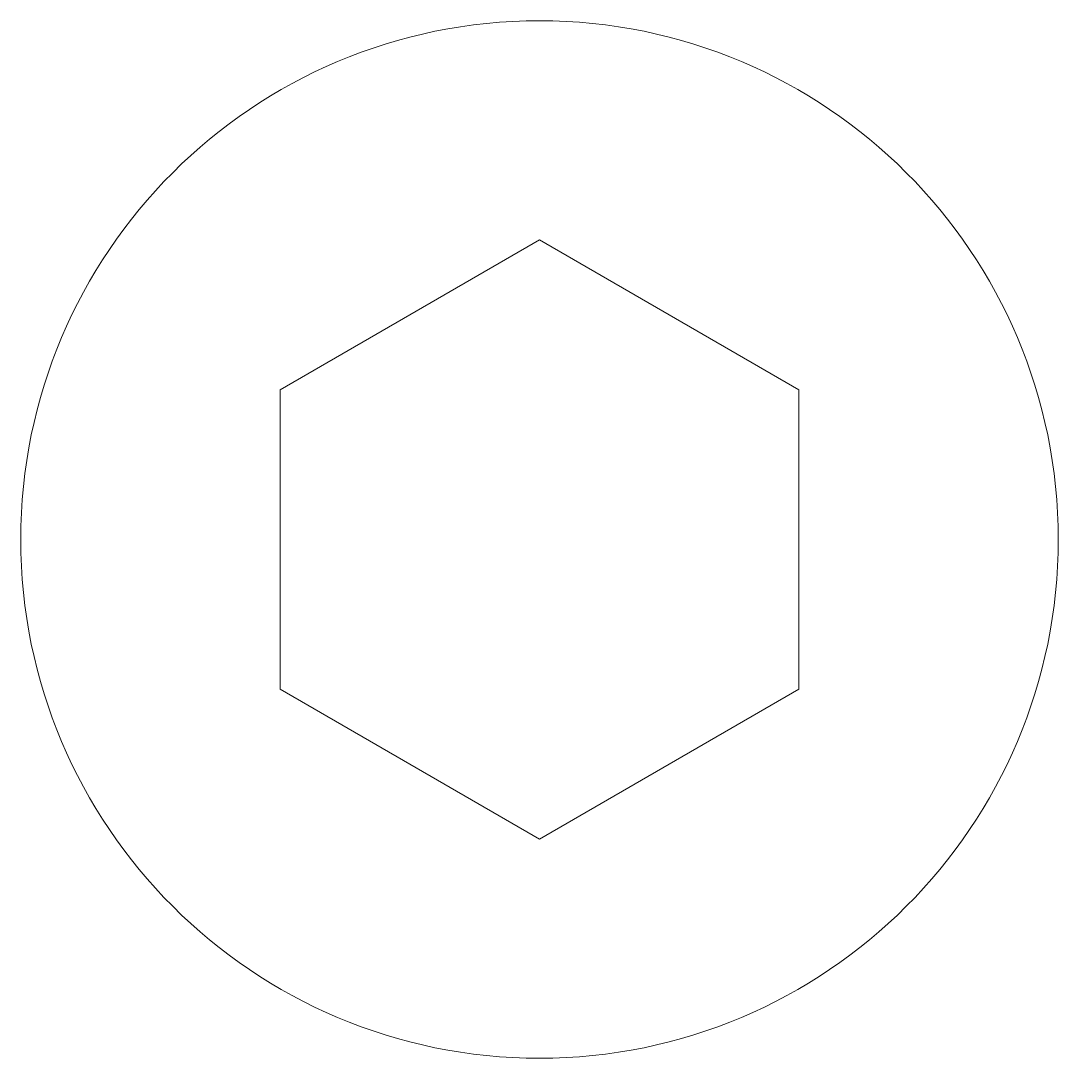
# Model space of a CAD drawing. Extents: x -5 to 5, y -5 to 5.
import ezdxf

# ---------------------------------------------------------------- set-up
doc = ezdxf.new("R2010")
doc.units = 0
doc.layers.get('0').update_dxf_attribs({"linetype": 'CONTINUOUS', "lineweight": 5, "true_color": 0xffffff})

# ---------------------------------------------------------------- blocks, each defined once
blk = doc.blocks.new('PAD016')
at = {"color": 0}
for p, q in [((0, 2.887), (-2.5, 1.443)), ((2.5, 1.443), (0, 2.887)), ((-2.5, 1.443), (-2.5, -1.443)), ((2.5, -1.443), (2.5, 1.443)), ((-2.5, -1.443), (0, -2.887)), ((0, -2.887), (2.5, -1.443))]:
    blk.add_line(p, q, dxfattribs=at)
blk.add_circle((0, 0), 5, dxfattribs=at)

msp = doc.modelspace()

# ---------------------------------------------------------------- block references
at = {"color": 0}
msp.add_blockref('PAD016', (0, 0), dxfattribs=at)

doc.saveas('drawing.dxf')
